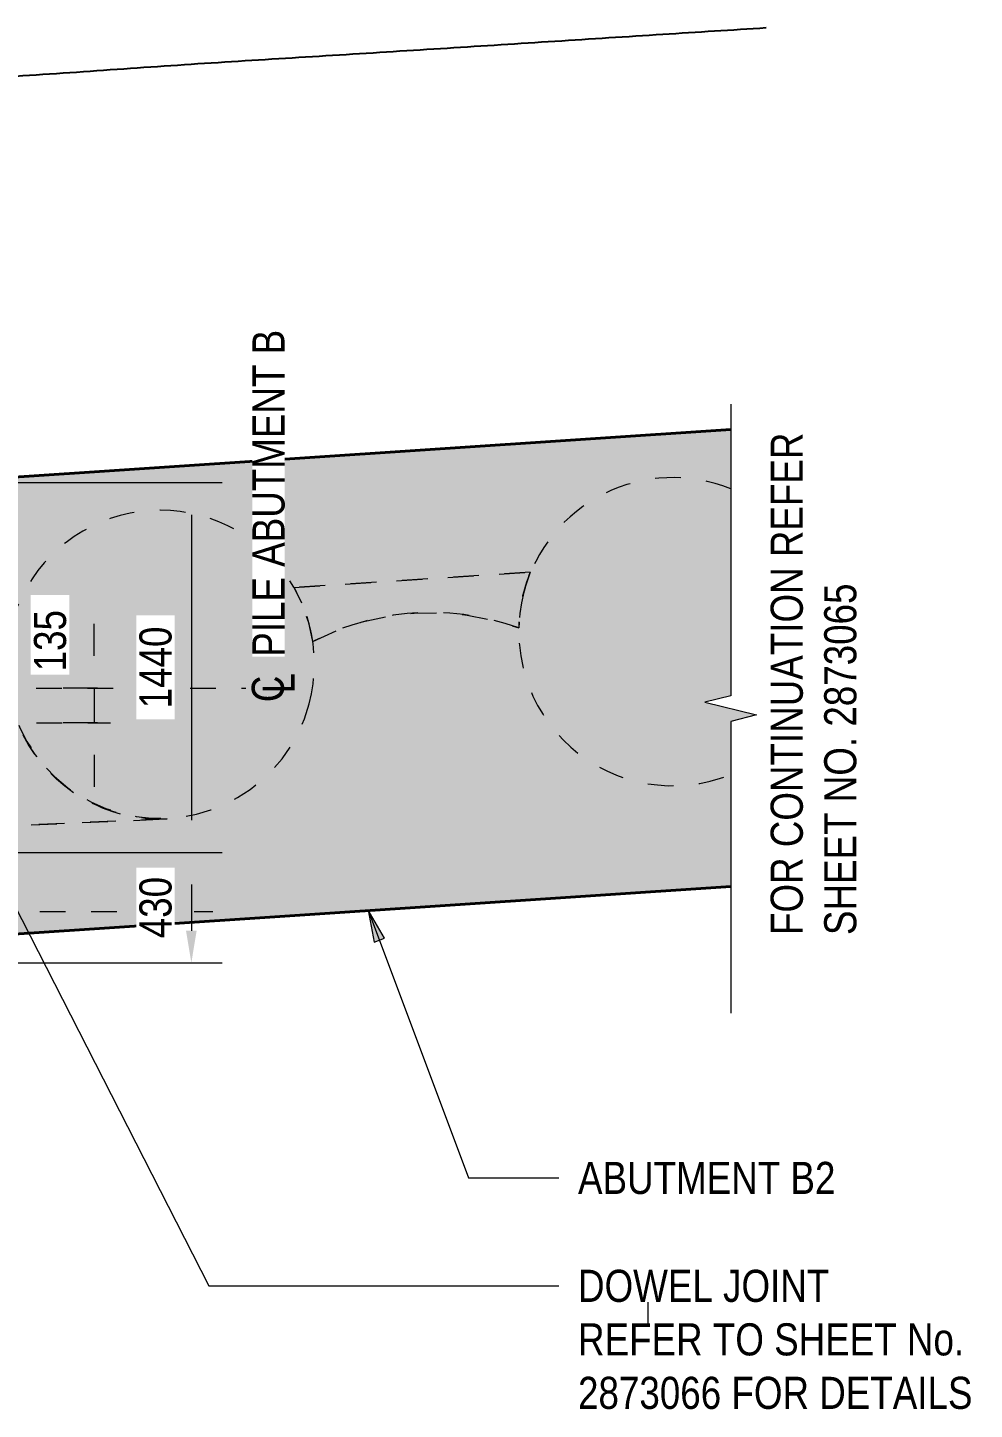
# Model space of a CAD drawing. Header units: metres. Extents: x -1140 to -1058, y 3 to 557.
# Drawn here: x -1104.64 to -1100.95, y 542.44 to 547.83 of the extents above; entities that cross this region are included whole.
import ezdxf

# ---------------------------------------------------------------- set-up
doc = ezdxf.new("R2010")
doc.units = ezdxf.units.M
for name, pattern in [('JacobsCenter', [0.015, 0.009, -0.0015, 0.003, -0.0015]), ('JacobsDash_2_', [0.0045, 0.003, -0.0015]), ('JacobsGridLine', [0.0145, 0.01, -0.001, 0.0025, -0.001])]:
    doc.linetypes.add(name, pattern=pattern)
doc.layers.get('Defpoints').update_dxf_attribs({"color": 41})
for name, color, linetype, lineweight in [('A-ANNO-DIMS', 7, 'Continuous', 9), ('A-ANNO-NOTE', 7, 'Continuous', 9), ('A-DETL', 7, 'Continuous', 13), ('A-DETL-GENF', 7, 'Continuous', 9), ('A-GENM', 7, 'Continuous', 35), ('G-ANNO-TEXT', 7, 'Continuous', 9), ('S-BEAM', 7, 'Continuous', 50), ('S-FNDN-HDLN', 7, 'JacobsDash_2_', 18), ('S-GRID', 7, 'Continuous', 9)]:
    doc.layers.add(name, color=color, linetype=linetype, lineweight=lineweight)
doc.styles.add('Arial Narrow', font='ARIALN.TTF', dxfattribs={"height": 0.125})
doc.styles.add('Arial Narrow_1', font='ARIALN.TTF', dxfattribs={"height": 0.0025})
doc.dimstyles.new('Dimension_Standard_O__mm_', dxfattribs={"dimscale": 0.3048, "dimtxt": 0.127929, "dimasz": 0.410105, "dimexe": 0.393701, "dimexo": 0.246063, "dimgap": 0.246063, "dimtad": 1, "dimdec": 0, "dimlfac": 1000, "dimzin": 0, "dimdsep": 46, "dimtxsty": 'Arial Narrow', "dimsah": 1, "dimcen": 0.09, "dimaunit": 1, "dimadec": 4, "dimazin": 0, "dimtfac": 1, "dimtdec": 4, "dimtix": 1, "dimtmove": 2, "dimatfit": 3, "dimfxl": 1, "dimtvp": 1, "dimtfill": 1, "dimtolj": 1, "dimtzin": 0, "dimlwd": 18, "dimlwe": 18, "dimarcsym": 2})
doc.dimstyles.new('Dimension_Standard_O__mm__1', dxfattribs={"dimscale": 0.3048, "dimtxt": 0.127929, "dimasz": 0.410105, "dimexe": 0.393701, "dimexo": 0.246063, "dimgap": 0.246063, "dimtad": 1, "dimdec": 0, "dimlfac": 1000, "dimzin": 0, "dimdsep": 46, "dimtxsty": 'Arial Narrow', "dimsah": 1, "dimcen": 0.09, "dimaunit": 1, "dimadec": 4, "dimazin": 0, "dimtfac": 1, "dimtdec": 4, "dimtix": 1, "dimtmove": 0, "dimatfit": 3, "dimfxl": 1, "dimtvp": 1, "dimtfill": 1, "dimtolj": 1, "dimtzin": 0, "dimlwd": 18, "dimlwe": 18, "dimarcsym": 2})

# ---------------------------------------------------------------- blocks, each defined once
blk = doc.blocks.new('Top of Pavement - RL A - Top of Pavement - RL A-68818558-DRG-2873064 - ABUTMENT B CONCRETE PLAN')
at = {"layer": 'A-GENM', "color": 253, "lineweight": 25, "true_color": 0xa3a3a3}
blk.add_open_spline([(136.4768, 42.2041), (136.4902, 42.1537), (136.5397, 41.9677), (136.6252, 41.6459), (136.7333, 41.239), (136.8415, 40.832), (136.9496, 40.425), (137.0578, 40.018), (137.1659, 39.611), (137.274, 39.204), (137.3822, 38.7971), (137.4903, 38.3901), (137.5985, 37.9831), (137.7066, 37.5761), (137.8148, 37.1691), (137.9229, 36.7621), (138.0311, 36.3552), (138.1392, 35.9482), (138.2474, 35.5412), (138.3555, 35.1342), (138.4637, 34.7272), (138.5718, 34.3202), (138.6799, 33.9132), (138.7881, 33.5062), (138.8962, 33.0993), (139.0044, 32.6923), (139.1125, 32.2853), (139.2207, 31.8783), (139.3288, 31.4713), (139.437, 31.0643), (139.5451, 30.6573), (139.6533, 30.2503), (139.7614, 29.8433), (139.8696, 29.4363), (139.9777, 29.0294), (140.0858, 28.6224), (140.194, 28.2154), (140.3021, 27.8084), (140.4103, 27.4014), (140.5184, 26.9944), (140.6266, 26.5874), (140.7347, 26.1804), (140.8429, 25.7734), (140.951, 25.3664), (141.0592, 24.9595), (141.1673, 24.5525), (141.2754, 24.1455), (141.3836, 23.7385), (141.5278, 23.1958), (141.672, 22.6532), (141.8162, 22.1105), (141.9243, 21.7036), (142.0325, 21.2966), (142.1406, 20.8896), (142.2487, 20.4826), (142.3569, 20.0756), (142.465, 19.6686), (142.5732, 19.2616), (142.6813, 18.8547), (142.7895, 18.4477), (142.8976, 18.0407), (143.0058, 17.6337), (143.1139, 17.2268), (143.222, 16.8198), (143.3302, 16.4128), (143.4383, 16.0058), (143.5465, 15.5989), (143.6546, 15.1919), (143.7627, 14.7849), (143.8709, 14.3779), (143.961, 14.0387), (144.0331, 13.7674), (144.0871, 13.5639), (144.1412, 13.3605), (144.2133, 13.0892), (144.3034, 12.75), (144.4116, 12.3431), (144.5197, 11.9361), (144.6278, 11.5291), (144.736, 11.1222), (144.8444, 10.7153), (144.9524, 10.3083), (145.0595, 9.9011), (145.1678, 9.4942), (145.2607, 9.1557), (145.3386, 8.886), (145.3992, 8.6845), (145.4628, 8.484), (145.5289, 8.2844), (145.5965, 8.0852), (145.6648, 7.8863), (145.7327, 7.6873), (145.8221, 7.4215), (145.9107, 7.1555), (145.9993, 6.8894), (146.0883, 6.6235), (146.1998, 6.2912), (146.3318, 5.8979), (146.4191, 5.6374), (146.4618, 5.5098)], degree=3, knots=[0.3919897, 0.3919897, 0.3919897, 0.3919897, 0.3930636, 0.3959538, 0.3988439, 0.4017341, 0.4046243, 0.4075145, 0.4104046, 0.4132948, 0.416185, 0.4190751, 0.4219653, 0.4248555, 0.4277457, 0.4306358, 0.433526, 0.4364162, 0.4393064, 0.4421965, 0.4450867, 0.4479769, 0.4508671, 0.4537572, 0.4566474, 0.4595376, 0.4624277, 0.4653179, 0.4682081, 0.4710983, 0.4739884, 0.4768786, 0.4797688, 0.482659, 0.4855491, 0.4884393, 0.4913295, 0.4942197, 0.4971098, 0.5, 0.5028902, 0.5057803, 0.5086705, 0.5115607, 0.5144509, 0.517341, 0.5202312, 0.5231214, 0.5260116, 0.5317919, 0.5346821, 0.5375723, 0.5404624, 0.5433526, 0.5462428, 0.5491329, 0.5520231, 0.5549133, 0.5578035, 0.5606936, 0.5635838, 0.566474, 0.5693642, 0.5722543, 0.5751445, 0.5780347, 0.5809249, 0.583815, 0.5867052, 0.5895954, 0.5924855, 0.5939306, 0.5953757, 0.5968208, 0.5982659, 0.6011561, 0.6040462, 0.6069364, 0.6098266, 0.6127168, 0.6156069, 0.6184971, 0.6213873, 0.6242775, 0.6271676, 0.6286127, 0.6300578, 0.6315029, 0.632948, 0.6343931, 0.6358382, 0.6372832, 0.6387283, 0.6416185, 0.6430636, 0.6445087, 0.6473988, 0.650289, 0.6530618, 0.6530618, 0.6530618, 0.6530618], dxfattribs=at)
blk = doc.blocks.new('T2DPAA-T2D-C3S-RS-M3D-100334_rvt-1-DRG-2873064 - ABUTMENT B CONCRETE PLAN')
at = {"layer": 'A-GENM', "color": 253, "lineweight": 25, "true_color": 0xa3a3a3, "rotation": 75.11694444444424}
blk.add_blockref('Top of Pavement - RL A - Top of Pavement - RL A-68818558-DRG-2873064 - ABUTMENT B CONCRETE PLAN', (-1134.0578, 404.8616), dxfattribs=at)
blk = doc.blocks.new('01_SFO_FRP_Pile_CastInPlace_CS_BR08 - CAST-IN-PLACE PILE - 1200-8642364-DRG-2873064 - ABUTMENT B CONCRETE PLAN')
at = {"layer": 'S-FNDN-HDLN', "color": 253, "true_color": 0x9e9e9e}
for start, end in [(90, 270), (270, 90)]:
    blk.add_arc((0, 0), 0.6, start, end, dxfattribs=at)
blk = doc.blocks.new('01_SFO_FRP_Pile_CastInPlace_CS_BR08 - CAST-IN-PLACE PILE - 1200-8661263-DRG-2873064 - ABUTMENT B CONCRETE PLAN')
at = {"layer": 'S-FNDN-HDLN', "color": 253, "true_color": 0x9e9e9e}
for start, end in [(90, 216.9689), (352.8327, 90)]:
    blk.add_arc((0, 0), 0.6, start, end, dxfattribs=at)
blk = doc.blocks.new('20_SFR_WSC_ShotcreteWall_ArchFlatBack_Datum - ArchWall_PileSize_1200-8656932-DRG-2873064 - ABUTMENT B CONCRETE PLAN')
at = {"layer": 'A-DETL', "color": 8, "linetype": 'JacobsDash_2_', "lineweight": 9, "true_color": 0x808080}
for p, q in [((1.4608, 0.8633), (0.5392, 0.8633)), ((0.5392, 0.8633), (1.4608, 0.8633))]:
    blk.add_line(p, q, dxfattribs=at)
at = {"layer": 'A-DETL', "color": 8, "linetype": 'JacobsDash_2_', "lineweight": 9, "true_color": 0x808080, "flags": 128}
for points in [[(0.598, 0.6491), (0.5873, 0.7228), (0.5676, 0.7945), (0.5392, 0.8633)], [(1.4608, 0.8633), (1.4324, 0.7945), (1.4127, 0.7228), (1.402, 0.6491)], [(0.598, 0.6491), (0.6947, 0.6857), (0.7946, 0.7122), (0.8968, 0.7281), (1, 0.7335), (1.1032, 0.7281), (1.2054, 0.7122), (1.3053, 0.6857), (1.402, 0.6491)], [(1.402, 0.6491), (1.3509, 0.6699), (1.2988, 0.6878), (1.2457, 0.7028), (1.1919, 0.7149), (1.1375, 0.724), (1.0826, 0.7301), (1.0276, 0.7331), (0.9724, 0.7331), (0.9174, 0.7301), (0.8625, 0.724), (0.8081, 0.7149), (0.7543, 0.7028), (0.7012, 0.6878), (0.6491, 0.6699), (0.598, 0.6491)]]:
    blk.add_lwpolyline(points, dxfattribs=at)
at = {"layer": 'A-DETL', "color": 8, "linetype": 'JacobsDash_2_', "lineweight": 9, "true_color": 0x808080}
for centre, start_param, end_param in [((0, 0.6), 4.794345, 5.166597), ((2, 0.6), 1.116588, 1.48884)]:
    blk.add_ellipse(centre, major_axis=(0, 0.6), ratio=0.999999, start_param=start_param, end_param=end_param, dxfattribs=at)
blk = doc.blocks.new('BREAK LINE - INPUT VIEW SCALE_R13 - Std Break-6081722-DRG-2873064 - ABUTMENT B CONCRETE PLAN')
at = {"layer": 'A-DETL-GENF', "color": 252, "true_color": 0x888888}
for p, q in [((1.0608, -0.1), (1.1108, 0.1)), ((1.1108, 0.1), (1.1358, 0)), ((-0.1, 0), (1.0358, 0)), ((1.0358, 0), (1.0608, -0.1)), ((1.1358, 0), (2.2715, 0))]:
    blk.add_line(p, q, dxfattribs=at)
blk = doc.blocks.new('DIMBLOCK1-DRG-2873064 - ABUTMENT B CONCRETE PLAN')
at = {"layer": 'A-ANNO-DIMS', "color": 0, "lineweight": 18, "transparency": 16777216}
for p, q in [((-1104.3815, 545.3786), (-1104.3815, 545.5036)), ((-1104.3681, 545.2536), (-1104.5015, 545.2536)), ((-1104.3815, 545.2536), (-1104.3815, 545.1185)), ((-1104.3681, 545.1185), (-1104.5015, 545.1185)), ((-1104.3815, 544.9935), (-1104.3815, 544.8685))]:
    blk.add_line(p, q, dxfattribs=at)
at = {"layer": 'A-ANNO-DIMS', "color": 0, "transparency": 16777216}
for points in [[(-1104.4023, 545.3786), (-1104.3607, 545.3786), (-1104.3815, 545.2536)], [(-1104.4023, 544.9935), (-1104.3607, 544.9935), (-1104.3815, 545.1185)]]:
    blk.add_solid(points, dxfattribs=at)
at = {"layer": 'Defpoints', "color": 0, "transparency": 16777216}
for p in [(-1104.2931, 545.2536), (-1104.3815, 545.1185), (-1104.2931, 545.1185)]:
    blk.add_point(p, dxfattribs=at)
at = {"layer": 'A-ANNO-DIMS', "color": 0, "lineweight": 18, "transparency": 16777216, "insert": (-1104.6156, 545.3184), "char_height": 0.125, "width": 0.285099, "attachment_point": 1, "rotation": 90, "line_spacing_factor": 0.974696, "style": 'Arial Narrow', "bg_fill": 3, "box_fill_scale": 1.1, "bg_fill_color": 256, "bg_fill_true_color": 13158600, "bg_fill_transparency": 0}
blk.add_mtext('\\A1;135', dxfattribs=at)
blk = doc.blocks.new('CS_Annot_Centreline Symbol2 - CS_Annot_Centreline Symbol-5074296-DRG-2873064 - ABUTMENT B CONCRETE PLAN')
at = {"layer": 'A-ANNO-NOTE', "char_height": 0.0025, "attachment_point": 1, "style": 'Arial Narrow_1'}
for s, insert, width in [('C  ', (-0.00109, 0.00476), 0.0044093), ('L', (-0.00041, 0.00392), 0.0019241)]:
    blk.add_mtext(s, dxfattribs=dict(at, insert=insert, width=width))
blk = doc.blocks.new('DIMBLOCK20-DRG-2873064 - ABUTMENT B CONCRETE PLAN')
at = {"layer": 'A-ANNO-DIMS', "color": 0, "lineweight": 18, "transparency": 16777216}
for p, q in [((-1104.9703, 546.0536), (-1103.8828, 546.0536)), ((-1104.0028, 545.9286), (-1104.0028, 544.7386)), ((-1104.9686, 544.6136), (-1103.8828, 544.6136))]:
    blk.add_line(p, q, dxfattribs=at)
at = {"layer": 'A-ANNO-DIMS', "color": 0, "transparency": 16777216}
for points in [[(-1104.0236, 545.9286), (-1103.982, 545.9286), (-1104.0028, 546.0536)], [(-1104.0236, 544.7386), (-1103.982, 544.7386), (-1104.0028, 544.6136)]]:
    blk.add_solid(points, dxfattribs=at)
at = {"layer": 'Defpoints', "color": 0, "transparency": 16777216}
for p in [(-1105.0453, 546.0536), (-1105.0436, 544.6136), (-1104.0028, 544.6136)]:
    blk.add_point(p, dxfattribs=at)
at = {"layer": 'A-ANNO-DIMS', "color": 0, "lineweight": 18, "transparency": 16777216, "insert": (-1104.1416, 545.3336), "char_height": 0.125, "width": 0.380132, "attachment_point": 5, "rotation": 90, "style": 'Arial Narrow', "bg_fill": 3, "box_fill_scale": 1.1, "bg_fill_color": 256, "bg_fill_true_color": 13158600, "bg_fill_transparency": 0}
blk.add_mtext('\\A1;1440', dxfattribs=at)
blk = doc.blocks.new('DIMBLOCK21-DRG-2873064 - ABUTMENT B CONCRETE PLAN')
at = {"layer": 'A-ANNO-DIMS', "color": 0, "lineweight": 18, "transparency": 16777216}
for p, q in [((-1104.9686, 544.6136), (-1103.8828, 544.6136)), ((-1104.0028, 544.4886), (-1104.0028, 544.3086)), ((-1104.9681, 544.1836), (-1103.8828, 544.1836))]:
    blk.add_line(p, q, dxfattribs=at)
at = {"layer": 'A-ANNO-DIMS', "color": 0, "transparency": 16777216}
for points in [[(-1104.0236, 544.4886), (-1103.982, 544.4886), (-1104.0028, 544.6136)], [(-1104.0236, 544.3086), (-1103.982, 544.3086), (-1104.0028, 544.1836)]]:
    blk.add_solid(points, dxfattribs=at)
at = {"layer": 'Defpoints', "color": 0, "transparency": 16777216}
for p in [(-1105.0436, 544.6136), (-1105.0431, 544.1836), (-1104.0028, 544.1836)]:
    blk.add_point(p, dxfattribs=at)
at = {"layer": 'A-ANNO-DIMS', "color": 0, "lineweight": 18, "transparency": 16777216, "insert": (-1104.1416, 544.3986), "char_height": 0.125, "width": 0.285099, "attachment_point": 5, "rotation": 90, "style": 'Arial Narrow', "bg_fill": 3, "box_fill_scale": 1.1, "bg_fill_color": 256, "bg_fill_true_color": 13158600, "bg_fill_transparency": 0}
blk.add_mtext('\\A1;430', dxfattribs=at)

msp = doc.modelspace()

# ---------------------------------------------------------------- hatches: boundary and pattern name
at = {"layer": 'G-ANNO-TEXT'}
msp.add_hatch(color=256, dxfattribs=at).paths.add_polyline_path([(-1103.3147, 544.3891), (-1103.2915, 544.2643), (-1103.2502, 544.2798)])
at = {"layer": 'S-BEAM', "true_color": 0xe1e1e1}
msp.add_hatch(color=254, dxfattribs=at).paths.add_polyline_path([(-1105.0275, 544.273), (-1101.9028, 544.4813), (-1101.9028, 545.1237), (-1101.8028, 545.1487), (-1102.0028, 545.1987), (-1101.9028, 545.2237), (-1101.9028, 546.2603), (-1105.0242, 546.0522), (-1105.0253, 545.4473)])

# ---------------------------------------------------------------- linework, layer by layer
at = {"layer": 'A-DETL', "color": 8, "linetype": 'JacobsDash_2_', "lineweight": 9, "true_color": 0x808080}
for p, q in [((-1104.0975, 544.7438), (-1105.0267, 544.7033)), ((-1105.0267, 544.7033), (-1104.0975, 544.7438))]:
    msp.add_line(p, q, dxfattribs=at)
at = {"layer": 'A-DETL', "linetype": 'JacobsCenter', "lineweight": 18}
msp.add_line((-1139.7924, 544.3835), (-1103.9195, 544.3835), dxfattribs=at)
at = {"layer": 'A-DETL', "color": 7, "lineweight": 9, "true_color": 0xffffff}
for p, q in [((-1101.7645, 542.8908), (-1102.2257, 542.8908)), ((-1102.2257, 542.8908), (-1102.2257, 542.7164))]:
    msp.add_line(p, q, dxfattribs=at)
at = {"layer": 'A-DETL', "color": 8, "linetype": 'JacobsDash_2_', "lineweight": 9, "true_color": 0x808080, "flags": 128}
msp.add_lwpolyline([(-1104.0975, 544.7438), (-1104.1403, 544.7434), (-1104.183, 544.7461), (-1104.2254, 544.7519), (-1104.2672, 544.7606), (-1104.3084, 544.7724), (-1104.3486, 544.787), (-1104.3877, 544.8044), (-1104.4254, 544.8246), (-1104.4616, 544.8474), (-1104.496, 544.8728), (-1104.5286, 544.9005), (-1104.5591, 544.9305), (-1104.5874, 544.9625), (-1104.6134, 544.9966), (-1104.6368, 545.0323), (-1104.6577, 545.0697)], dxfattribs=at)
at = {"layer": 'A-DETL', "color": 8, "linetype": 'JacobsDash_2_', "lineweight": 9, "true_color": 0x808080}
msp.add_arc((-1104.1236, 545.3432), 0.6, 207.1183, 272.494, dxfattribs=at)
at = {"layer": 'G-ANNO-TEXT'}
for p, q in [((-1103.3147, 544.3891), (-1103.2915, 544.2643)), ((-1103.2502, 544.2798), (-1103.3147, 544.3891)), ((-1103.3147, 544.3891), (-1102.924, 543.3459)), ((-1103.2915, 544.2643), (-1103.2502, 544.2798)), ((-1102.924, 543.3459), (-1102.5722, 543.3459)), ((-1103.9345, 542.9257), (-1102.5722, 542.9257))]:
    msp.add_line(p, q, dxfattribs=at)
at = {"layer": 'S-BEAM', "color": 252, "lineweight": 40, "true_color": 0x888888}
for p, q in [((-1101.9028, 546.2603), (-1105.0242, 546.0522)), ((-1105.0275, 544.273), (-1101.9028, 544.4813))]:
    msp.add_line(p, q, dxfattribs=at)
at = {"layer": 'S-GRID', "linetype": 'JacobsGridLine', "lineweight": 18}
for p, q in [((-1139.4076, 545.2536), (-1103.7903, 545.2536)), ((-1138.6057, 545.1185), (-1104.3182, 545.1185))]:
    msp.add_line(p, q, dxfattribs=at)

# ---------------------------------------------------------------- block references
at = {"lineweight": 5}
msp.add_blockref('T2DPAA-T2D-C3S-RS-M3D-100334_rvt-1-DRG-2873064 - ABUTMENT B CONCRETE PLAN', (0, 0), dxfattribs=at)
at = {"layer": 'A-ANNO-NOTE', "xscale": 50.00000000000001, "yscale": 50.00000000000001, "zscale": 50.00000000000001, "rotation": 90.00000000000674}
msp.add_blockref('CS_Annot_Centreline Symbol2 - CS_Annot_Centreline Symbol-5074296-DRG-2873064 - ABUTMENT B CONCRETE PLAN', (-1103.5296, 545.2529), dxfattribs=at)
at = {"layer": 'A-DETL', "color": 8, "linetype": 'JacobsDash_2_', "lineweight": 9, "true_color": 0x808080, "rotation": 3.730177496347328}
msp.add_blockref('20_SFR_WSC_ShotcreteWall_ArchFlatBack_Datum - ArchWall_PileSize_1200-8656932-DRG-2873064 - ABUTMENT B CONCRETE PLAN', (-1104.0848, 544.7485), dxfattribs=at)
at = {"layer": 'A-DETL-GENF', "color": 252, "true_color": 0x888888, "rotation": 269.9999999999987}
msp.add_blockref('BREAK LINE - INPUT VIEW SCALE_R13 - Std Break-6081722-DRG-2873064 - ABUTMENT B CONCRETE PLAN', (-1101.9028, 546.2594), dxfattribs=at)
at = {"layer": 'S-FNDN-HDLN', "color": 253, "true_color": 0x9e9e9e, "rotation": 75.11694444444424}
for name, p in [('01_SFO_FRP_Pile_CastInPlace_CS_BR08 - CAST-IN-PLACE PILE - 1200-8661263-DRG-2873064 - ABUTMENT B CONCRETE PLAN', (-1102.1278, 545.473)), ('01_SFO_FRP_Pile_CastInPlace_CS_BR08 - CAST-IN-PLACE PILE - 1200-8642364-DRG-2873064 - ABUTMENT B CONCRETE PLAN', (-1104.1237, 545.346))]:
    msp.add_blockref(name, p, dxfattribs=at)

# ---------------------------------------------------------------- texts
at = {"layer": 'G-ANNO-TEXT', "insert": (-1101.5386, 544.2917), "char_height": 0.125, "attachment_point": 1, "rotation": 90, "style": 'Arial Narrow', "bg_fill": 3, "box_fill_scale": 1, "bg_fill_color": 256, "bg_fill_true_color": 13158600, "bg_fill_transparency": 0}
msp.add_mtext('SHEET NO. 2873065', dxfattribs=at)

# ---------------------------------------------------------------- next in the draw order: texts
at = {"layer": 'A-ANNO-NOTE', "insert": (-1103.7649, 545.3754), "char_height": 0.125, "attachment_point": 1, "rotation": 90, "style": 'Arial Narrow', "bg_fill": 3, "box_fill_scale": 1, "bg_fill_color": 256, "bg_fill_true_color": 13158600, "bg_fill_transparency": 0}
msp.add_mtext('PILE ABUTMENT B', dxfattribs=at)
at = {"layer": 'G-ANNO-TEXT', "insert": (-1101.747, 544.2917), "char_height": 0.125, "attachment_point": 1, "rotation": 90, "style": 'Arial Narrow', "bg_fill": 3, "box_fill_scale": 1, "bg_fill_color": 256, "bg_fill_true_color": 13158600, "bg_fill_transparency": 0}
msp.add_mtext('FOR CONTINUATION REFER ', dxfattribs=at)
at = {"layer": 'G-ANNO-TEXT', "char_height": 0.125, "attachment_point": 1, "style": 'Arial Narrow', "bg_fill": 3, "box_fill_scale": 1, "bg_fill_color": 256, "bg_fill_true_color": 13158600, "bg_fill_transparency": 0}
for s, insert in [('ABUTMENT B2', (-1102.4972, 543.4084)), ('DOWEL JOINT', (-1102.4972, 542.9882)), ('REFER TO SHEET No. ', (-1102.4972, 542.7798)), ('2873066 FOR DETAILS', (-1102.4972, 542.5715))]:
    msp.add_mtext(s, dxfattribs=dict(at, insert=insert))

# ---------------------------------------------------------------- next in the draw order: dimensions: what is measured, and where the dimension line sits
at = {"layer": 'A-ANNO-DIMS', "lineweight": 18}
dim = msp.add_linear_dim(base=(-1104.3815, 545.1185), p1=(-1104.2931, 545.2536), p2=(-1104.2931, 545.1185), angle=270, dimstyle='Dimension_Standard_O__mm_', override={"dimpost": '<>', "dimfxl": 0.135129}, dxfattribs=at)
dim.commit()
dim.dimension.update_dxf_attribs({"geometry": 'DIMBLOCK1-DRG-2873064 - ABUTMENT B CONCRETE PLAN', "text_midpoint": (-1104.5323, 545.461), "dimtype": 160, "text_rotation": 90})

# ---------------------------------------------------------------- next in the draw order: dimensions: what is measured, and where the dimension line sits
dim = msp.add_linear_dim(base=(-1104.0028, 544.6136), p1=(-1105.0453, 546.0536), p2=(-1105.0436, 544.6136), angle=270, dimstyle='Dimension_Standard_O__mm__1', override={"dimpost": '<>', "dimfxl": 1.440001}, dxfattribs=at)
dim.commit()
dim.dimension.update_dxf_attribs({"geometry": 'DIMBLOCK20-DRG-2873064 - ABUTMENT B CONCRETE PLAN', "text_midpoint": (-1104.1416, 545.3336)})

# ---------------------------------------------------------------- next in the draw order: dimensions: what is measured, and where the dimension line sits
dim = msp.add_linear_dim(base=(-1104.0028, 544.1836), p1=(-1105.0436, 544.6136), p2=(-1105.0431, 544.1836), angle=270, dimstyle='Dimension_Standard_O__mm__1', override={"dimpost": '<>', "dimfxl": 0.43}, dxfattribs=at)
dim.commit()
dim.dimension.update_dxf_attribs({"geometry": 'DIMBLOCK21-DRG-2873064 - ABUTMENT B CONCRETE PLAN', "text_midpoint": (-1104.1416, 544.3986)})

# ---------------------------------------------------------------- next in the draw order: linework, layer by layer
at = {"layer": 'G-ANNO-TEXT'}
msp.add_line((-1104.9025, 544.8202), (-1103.9345, 542.9257), dxfattribs=at)

doc.saveas('drawing.dxf')
